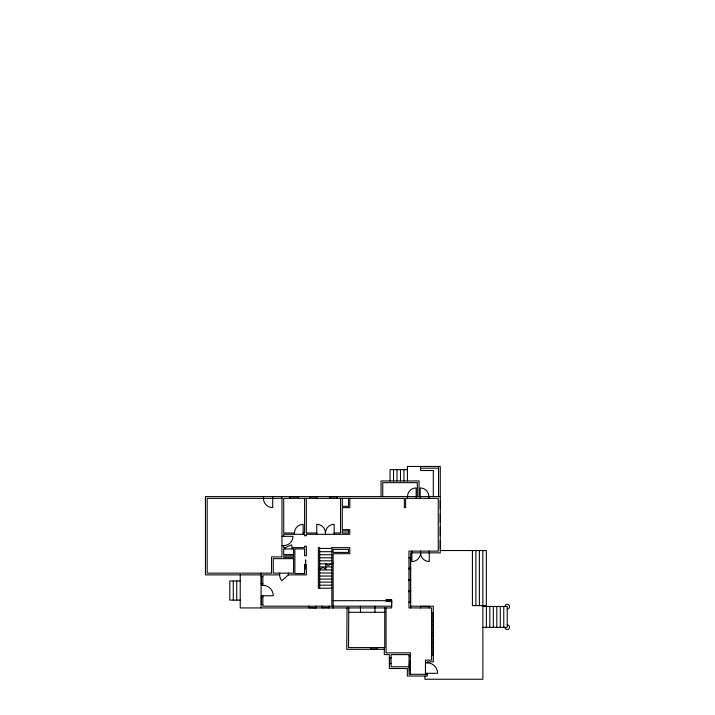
<?xml version="1.0" encoding="UTF-8"?>
<svg xmlns="http://www.w3.org/2000/svg" width="715" height="715" viewBox="0 0 715 715"><rect width="100%" height="100%" fill="white"/><g stroke="black" fill="none" stroke-linecap="round" stroke-linejoin="round"><path stroke-width="1.07" d="M420.554 607.929L420.554 606.195M429.25 607.929L429.25 606.195M504.942 606.481L504.996 606.025A2.324 2.324 0 0 1 507.641 604.345A2.324 2.324 0 0 1 509.554 606.829A2.324 2.324 0 0 1 507.239 608.948M305.68 564.439L306.333 564.439L306.333 574.878L288.36 574.878L281.889 580.705A8.696 8.696 0 0 1 279.654 574.878L279.654 573.144M281.978 536.322L292.998 536.322A9.277 9.277 0 0 1 283.721 545.599L283.721 547.627L285.169 547.627L291.568 544.91A6.962 6.962 0 0 1 292.122 547.627L292.122 548.932M318.363 569.56L323.135 567.54L325.906 569.498L325.745 563.867L327.979 565.494L333.145 563.313M420.554 468.191L438.527 468.191M407.434 469.648L390.041 469.648L390.041 480.954M440.27 496.603L205.437 496.603L205.437 574.878L261.1 574.878M289.807 496.898L298.504 496.898M309.81 496.898L316.772 496.898M330.107 496.898L337.06 496.898M281.978 498.346L207.18 498.346L207.18 573.144L271.539 573.144L271.539 556.905L281.978 556.905L281.978 496.603M440.27 500.375L440.27 509.071M440.27 513.71L440.27 522.406M440.27 527.044L440.27 535.741M303.142 534.293L303.142 524.292A8.696 8.696 0 0 0 294.446 532.988L283.721 532.988L283.721 498.346L404.324 498.346L404.324 507.623L405.628 507.623L405.628 498.346L438.241 498.346L438.241 551.113L408.962 551.113L408.962 607.929L431.574 607.929L431.574 660.115L425.47 660.115L425.47 674.317L427.204 674.317M303.142 532.988L304.59 532.988L304.59 498.346M316.772 532.988L306.333 532.988L306.333 498.346M334.164 532.988L340.537 532.988L340.537 498.346M440.27 540.379L440.27 549.075M281.978 545.599L283.721 545.599M292.122 547.627L304.59 547.627L304.59 546.18L306.333 546.18L306.333 555.743L304.59 555.743L304.59 548.932L294.875 548.932L294.875 573.573L304.59 573.573L304.59 564.439L305.242 564.439M319.668 548.423L331.84 548.423M440.27 550.532L486.334 550.532L486.334 605.614L472.418 605.614L472.418 550.532M319.668 551.685L331.84 551.685M319.668 554.733L331.84 554.733M319.668 557.78L331.84 557.78M408.962 557.78L410.696 557.78M319.668 560.819L331.84 560.819M319.668 563.867L331.832 563.867M319.668 566.906L331.84 566.906M408.962 568.211L410.696 568.211M408.962 569.086L410.696 569.086M319.668 569.953L331.84 569.953M319.668 573.001L331.84 573.001M279.654 574.878L262.843 574.878L262.843 585.317A10.439 10.439 0 0 1 273.282 595.756L261.1 595.756M319.668 576.04L331.84 576.04M261.1 576.621L262.843 576.621M319.668 579.087L331.84 579.087M408.962 579.516L410.696 579.516M408.962 580.392L410.696 580.392M240.231 580.973L229.792 580.973L229.792 600.108L240.231 600.108M319.668 582.126L331.84 582.126M261.1 583.583L262.843 583.583M319.668 585.174L331.84 585.174M261.1 585.317L262.843 585.317M331.84 588.222L318.363 588.222L318.363 547.627L319.668 547.627L319.668 588.222M408.962 590.831L410.696 590.831M408.962 591.698L410.696 591.698M261.1 597.499L262.843 597.499M333.145 600.68L391.632 600.68L391.632 606.195L333.002 606.186L333.002 607.929M408.962 602.137L410.696 602.137M261.1 604.452L262.843 604.452M410.696 606.195L433.308 606.195L433.308 661.858L427.204 661.858L427.204 662.868A10.439 10.439 0 0 1 437.643 673.307L425.47 673.307M420.554 606.481L429.25 606.481M482.884 606.481L507.239 606.481L507.239 627.359L482.884 627.359M309.229 607.643L316.191 607.929M322.277 607.643L329.231 607.643M348.768 612.281L384.75 612.281M431.574 613.148L433.308 613.148M431.574 621.844L433.308 621.844M431.574 624.168L433.308 624.168M431.574 632.864L433.308 632.864M431.574 635.179L433.308 635.179M431.574 643.884L433.308 643.884M431.574 646.199L433.308 646.199M370.549 649.041L377.502 649.041M384.312 649.327L346.748 649.327L347.052 607.929M431.574 654.895L433.308 654.895M409.06 655.771L410.365 655.771M389.344 657.8L391.087 657.8M425.47 662.868L427.204 662.868M389.344 663.591L391.087 663.591M409.06 665.048L410.365 665.048M409.06 666.782L391.087 666.782L391.087 654.609L409.06 654.609L409.06 674.254L425.47 674.317M384.312 647.584L384.312 654.609L389.344 654.609L389.344 668.525L407.327 668.525L407.327 675.988L427.204 676.059L427.204 673.307M348.223 607.929L348.804 607.929L348.5 647.593L384.75 647.584L384.75 607.929M504.942 627.359L504.996 627.815A2.324 2.324 0 0 0 507.641 629.495A2.324 2.324 0 0 0 509.554 627.01A2.324 2.324 0 0 0 507.239 624.892M482.857 550.532L482.884 679.25L424.889 679.25L424.889 676.059M391.632 602.423L391.632 601.261L386.055 601.261L386.055 599.519L391.632 599.519L391.632 607.929L240.231 607.929L240.231 574.878M503.762 606.481L503.762 627.359M500.286 606.481L500.286 627.359M496.8 606.481L496.8 627.359M493.323 606.481L493.323 627.359M489.847 606.481L489.847 627.359M486.37 606.481L486.37 627.359M479.381 550.532L479.381 605.614M475.904 550.532L475.904 605.614M438.527 466.457L438.527 496.603M433.308 496.603L433.308 470.515L420.554 470.515L420.554 466.457M433.022 613.148L433.022 621.844M433.022 624.168L433.022 632.864M433.022 635.179L433.022 643.884M433.022 646.199L433.022 654.895M429.25 551.113L429.25 561.543A8.696 8.696 0 0 1 420.554 552.847L420.554 551.113M428.893 498.346L428.893 496.603A8.696 8.696 0 0 0 420.197 487.907L420.197 498.346M419.035 496.603L419.035 480.954L381.059 480.954L381.059 496.603M417.319 496.603L417.319 482.661L382.766 482.661L382.766 496.603M416.157 498.346L416.157 487.907A8.696 8.696 0 0 0 407.461 496.603L407.461 498.346M411.858 551.113L411.858 561.543A8.696 8.696 0 0 0 416.21 560.381L417.149 559.747A8.696 8.696 0 0 0 420.554 552.847M410.696 607.929L410.696 552.847L440.27 552.847L440.27 466.457L407.434 466.457L407.434 480.954M410.41 557.78L410.41 568.211M410.41 569.086L410.41 579.516M410.41 580.392L410.41 590.831M410.41 591.698L410.41 602.137M410.365 674.263L410.365 652.867L386.055 652.867L386.055 607.929M403.957 469.648L403.957 480.954M400.48 469.648L400.48 480.954M397.004 469.648L397.004 480.954M393.518 469.648L393.518 480.954M389.639 657.8L389.639 663.591M377.502 647.593L377.502 649.327M374.964 606.195L374.964 612.281M370.549 647.593L370.549 649.327M360.476 606.195L360.476 612.281M349.814 498.346L349.814 507.623L342.279 507.623L342.279 529.654L349.814 529.654L349.814 534.293L306.333 534.293L306.333 535.741L304.59 535.741L304.59 534.293L283.721 534.293L283.721 536.322M348.509 498.346L348.509 506.318L342.279 506.318L342.279 498.346M337.06 496.603L337.06 498.346M334.164 534.293L334.164 524.292A8.696 8.696 0 0 0 325.468 532.988L325.468 534.293M333.145 607.929L333.145 553.723L349.814 553.723L349.814 547.627L331.84 547.627L331.84 606.186L262.843 606.195L262.843 595.756M330.107 496.603L330.107 498.346M329.231 606.186L329.231 607.929M322.277 606.186L322.277 607.929M316.772 496.603L316.772 498.346M316.772 534.293L316.772 524.292A8.696 8.696 0 0 1 325.468 532.988M316.191 606.186L316.191 607.643M309.81 496.603L309.81 498.346M309.229 606.186L309.229 607.929M298.504 496.603L298.504 498.346M294.446 532.988L294.446 534.293M289.807 496.603L289.807 498.346M288.36 573.144L288.36 574.878M285.169 547.627L285.169 548.932M272.701 496.603L272.701 507.623A9.277 9.277 0 0 1 263.424 498.346L263.424 496.603M261.395 576.621L261.395 583.583M261.395 597.499L261.395 604.452M261.1 573.144L261.1 607.929M236.754 580.973L236.754 600.108M233.269 580.973L233.269 600.108M348.509 530.959L342.279 530.959L342.279 532.988L348.509 532.988L348.509 530.959M293.579 548.932L283.721 548.932L283.721 554.59L293.579 554.59L293.579 548.932M348.509 549.37L333.145 549.37L333.145 552.418L348.509 552.418L348.509 549.37M293.579 555.895L283.721 555.895L283.721 557.343L293.579 557.343L293.579 555.895M293.579 558.647L273.282 558.647L273.282 573.144L293.579 573.144L293.579 558.647M305.68 560.095L305.242 568.791L305.68 560.095M409.972 661.348L409.463 661.348L409.463 670.625L409.972 670.625L409.972 661.348"/></g></svg>
